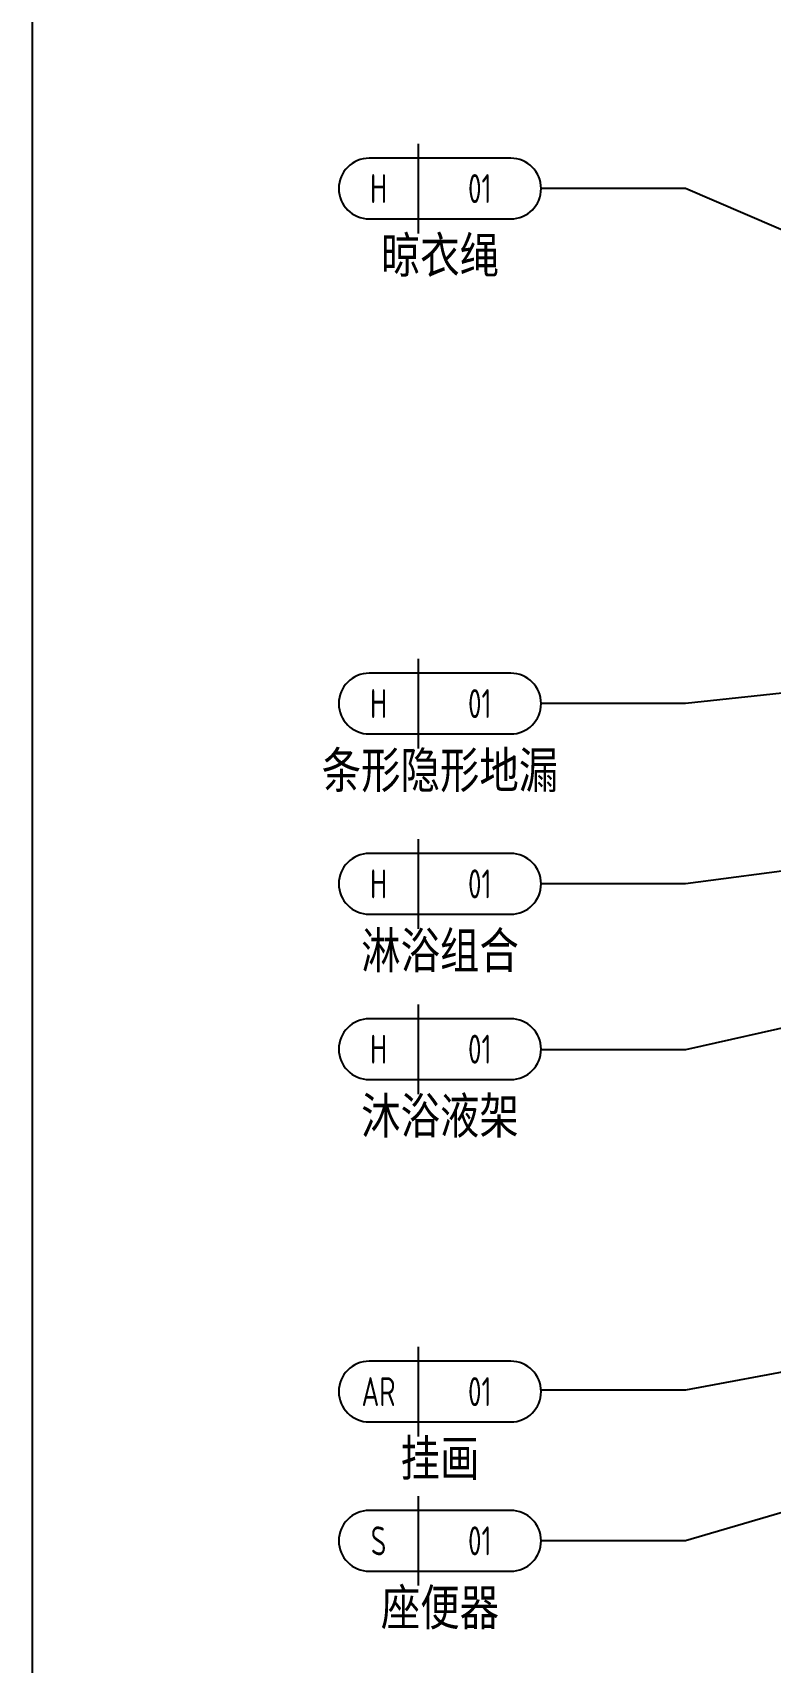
# Model space of a CAD drawing. Extents: x 220391 to 385981, y 332279 to 483868.
# Drawn here: x 220391 to 221923, y 455744 to 459126 of the extents above; entities that cross this region are included whole.
import ezdxf
from ezdxf.enums import TextEntityAlignment as Align

# ---------------------------------------------------------------- set-up
doc = ezdxf.new("R2010")
doc.units = 0
doc.header["$MEASUREMENT"] = 0
doc.layers.add('0-索引文字', color=50, linetype='Continuous')
doc.styles.add('DOM-romans.shx', font='dim.shx')
doc.styles.add('st', font='', dxfattribs={"width": 0.7})
doc.styles.get('st').set_extended_font_data('SimSun')
doc.dimstyles.new('DOM_DIM_1 80', dxfattribs={"dimscale": 60, "dimtxt": 1.5, "dimasz": 0.8, "dimexe": 2, "dimexo": 1.5, "dimgap": 0.6, "dimtad": 1, "dimdec": 0, "dimrnd": 5, "dimzin": 12, "dimdsep": 46, "dimtxsty": 'DOM-romans.shx', "dimblk": 'DOM_Dimension_Tick', "dimcen": 0.125, "dimclrd": 44, "dimclre": 44, "dimclrt": 50, "dimadec": 0, "dimazin": 0, "dimtfac": 1, "dimtdec": 0, "dimtix": 1, "dimtmove": 2, "dimatfit": 3, "dimldrblk": 'DOM_Leader_Arrow', "dimfxl": 0, "dimtvp": 1, "dimtolj": 1, "dimtzin": 0, "dimarcsym": 0})

# ---------------------------------------------------------------- blocks, each defined once
blk = doc.blocks.new('ehrhhh')
at = {"color": 0}
blk.add_lwpolyline([(292356.6, 474869.8), (315961.1, 474869.8), (315961.1, 466871.5), (292356.6, 466871.5)], close=True, dxfattribs=at)
blk = doc.blocks.new('DOM_Dimension_Tick')
at = {"color": 0, "linetype": 'ByBlock'}
for p, q in [((-1.091, 0), (0, 0)), ((0, 0), (1.091, 0))]:
    blk.add_line(p, q, dxfattribs=at)
at = {"color": 0, "linetype": 'Continuous', "const_width": 0.608}
blk.add_lwpolyline([(-0.61, -0.61), (0.61, 0.61)], dxfattribs=at)
blk = doc.blocks.new('DOM_Leader_Arrow')
at = {"color": 0, "linetype": 'ByBlock'}
blk.add_line((0, 0), (-1.5, 0), dxfattribs=at)
for points in [[(-1.288, 1.003), (-0.895, 1.278), (-0.36, 0), (0, 0)], [(-1.288, -1.003), (-0.895, -1.278), (-0.36, 0), (0, 0)]]:
    blk.add_solid(points, dxfattribs=at)
blk = doc.blocks.new('DOM-立面家具标注符号-002')
blk.add_line((0, 3.1), (0, -3.1))
at = {"color": 150}
blk.add_lwpolyline([(-3.4, 2.1, 1), (-3.4, -2.1), (6.4, -2.1, 1), (6.4, 2.1)], format="xyb", close=True, dxfattribs=at)
at = {"style": 'st', "width": 0.8, "flags": 4}
blk.add_attdef('ITEM6', text='', height=2.5, dxfattribs=at).set_placement((-6, 0), align=Align.MIDDLE_RIGHT)
blk.add_attdef('NUM3', text='', height=2.5, dxfattribs=at).set_placement((9, 0), align=Align.MIDDLE_LEFT)
at = {"style": 'DOM-romans.shx', "width": 0.8}
for tag, flags, p in [('NUM1', 12, (-2.75, 0)), ('NUM2', 4, (4.25, 0)), ('NUM4', 4, (1.5, -4.6)), ('NUM5', 4, (1.5, -7.6))]:
    blk.add_attdef(tag, text='', height=2, dxfattribs=dict(at, flags=flags)).set_placement(p, align=Align.MIDDLE)
at = {"style": 'st', "width": 0.8, "flags": 4}
blk.add_attdef('NUM7', text='', height=2.5, dxfattribs=at).set_placement((1.5, -10.85), align=Align.MIDDLE_CENTER)
blk = doc.blocks.new('A$Cd317c2f2')
at = {"layer": '0-索引文字'}
ref = blk.add_blockref('DOM-立面家具标注符号-002', (165, 0), dxfattribs=dict(at, xscale=30, yscale=30, zscale=30))
ref.add_attrib('NUM1', 'H', dxfattribs={"layer": '0', "height": 60, "style": 'DOM-romans.shx', "width": 0.8}).set_placement((82.5, 0), align=Align.MIDDLE)
ref.add_attrib('NUM2', '01', dxfattribs={"layer": '0', "height": 60, "style": 'DOM-romans.shx', "width": 0.8}).set_placement((292.5, 0), align=Align.MIDDLE)
ref.add_attrib('NUM7', '晾衣绳', dxfattribs={"layer": '0', "height": 75, "style": 'st', "width": 0.8}).set_placement((210, -138), align=Align.MIDDLE_CENTER)
blk = doc.blocks.new('DOM-立面家具标注符号')
blk.add_line((0, 3.1), (0, -3.1))
at = {"color": 150}
blk.add_lwpolyline([(-3.4, 2.1, 1), (-3.4, -2.1), (6.4, -2.1, 1), (6.4, 2.1)], format="xyb", close=True, dxfattribs=at)
at = {"style": 'st', "width": 0.8, "flags": 4}
blk.add_attdef('ITEM5', text='', height=2.5, dxfattribs=at).set_placement((-6, 0), align=Align.MIDDLE_RIGHT)
blk.add_attdef('NUM3', text='', height=2.5, dxfattribs=at).set_placement((9, 0), align=Align.MIDDLE_LEFT)
at = {"style": 'DOM-romans.shx', "width": 0.8}
for tag, flags, p in [('NUM1', 12, (-2.75, 0)), ('NUM2', 4, (4.25, 0)), ('NUM4', 4, (1.5, -4.6))]:
    blk.add_attdef(tag, text='', height=2, dxfattribs=dict(at, flags=flags)).set_placement(p, align=Align.MIDDLE)
at = {"style": 'st', "width": 0.8, "flags": 4}
blk.add_attdef('NUM6', text='', height=2.5, dxfattribs=at).set_placement((1.5, -8.35), align=Align.MIDDLE_CENTER)

msp = doc.modelspace()

# ---------------------------------------------------------------- block references
at = {"color": 4}
for name, p in [('ehrhhh', (-71965.3, -14996.6)), ('ehrhhh', (-71965.3, -14996.6)), ('A$Cd317c2f2', (221027, 458802))]:
    msp.add_blockref(name, p, dxfattribs=at)
at = {"layer": '0-索引文字'}
ref = msp.add_blockref('DOM-立面家具标注符号-002', (221192, 457733.4), dxfattribs=dict(at, xscale=30, yscale=30, zscale=30))
ref.add_attrib('NUM1', 'H', dxfattribs={"layer": '0', "height": 60, "style": 'DOM-romans.shx', "width": 0.8}).set_placement((221109.5, 457733.4), align=Align.MIDDLE)
ref.add_attrib('NUM2', '01', dxfattribs={"layer": '0', "height": 60, "style": 'DOM-romans.shx', "width": 0.8}).set_placement((221319.5, 457733.4), align=Align.MIDDLE)
ref.add_attrib('NUM7', '条形隐形地漏', dxfattribs={"layer": '0', "height": 75, "style": 'st', "width": 0.8}).set_placement((221237, 457595.4), align=Align.MIDDLE_CENTER)
ref = msp.add_blockref('DOM-立面家具标注符号-002', (221192, 457359.4), dxfattribs=dict(at, xscale=30, yscale=30, zscale=30))
ref.add_attrib('NUM1', 'H', dxfattribs={"layer": '0', "height": 60, "style": 'DOM-romans.shx', "width": 0.8}).set_placement((221109.5, 457359.4), align=Align.MIDDLE)
ref.add_attrib('NUM2', '01', dxfattribs={"layer": '0', "height": 60, "style": 'DOM-romans.shx', "width": 0.8}).set_placement((221319.5, 457359.4), align=Align.MIDDLE)
ref.add_attrib('NUM7', '淋浴组合', dxfattribs={"layer": '0', "height": 75, "style": 'st', "width": 0.8}).set_placement((221237, 457221.4), align=Align.MIDDLE_CENTER)
ref = msp.add_blockref('DOM-立面家具标注符号-002', (221192, 457016.4), dxfattribs=dict(at, xscale=30, yscale=30, zscale=30))
ref.add_attrib('NUM1', 'H', dxfattribs={"layer": '0', "height": 60, "style": 'DOM-romans.shx', "width": 0.8}).set_placement((221109.5, 457016.4), align=Align.MIDDLE)
ref.add_attrib('NUM2', '01', dxfattribs={"layer": '0', "height": 60, "style": 'DOM-romans.shx', "width": 0.8}).set_placement((221319.5, 457016.4), align=Align.MIDDLE)
ref.add_attrib('NUM7', '沐浴液架', dxfattribs={"layer": '0', "height": 75, "style": 'st', "width": 0.8}).set_placement((221237, 456878.4), align=Align.MIDDLE_CENTER)
ref = msp.add_blockref('DOM-立面家具标注符号', (221192, 456305.9), dxfattribs=dict(at, xscale=30, yscale=30, zscale=30))
ref.add_attrib('NUM1', 'AR', dxfattribs={"layer": '0', "height": 60, "style": 'DOM-romans.shx', "width": 0.8}).set_placement((221109.5, 456305.9), align=Align.MIDDLE)
ref.add_attrib('NUM2', '01', dxfattribs={"layer": '0', "height": 60, "style": 'DOM-romans.shx', "width": 0.8}).set_placement((221319.5, 456305.9), align=Align.MIDDLE)
ref.add_attrib('NUM6', '挂画', dxfattribs={"layer": '0', "height": 75, "style": 'st', "width": 0.8}).set_placement((221237, 456167.9), align=Align.MIDDLE_CENTER)
ref = msp.add_blockref('DOM-立面家具标注符号-002', (221192, 455996.3), dxfattribs=dict(at, xscale=30, yscale=30, zscale=30))
ref.add_attrib('NUM1', 'S', dxfattribs={"layer": '0', "height": 60, "style": 'DOM-romans.shx', "width": 0.8}).set_placement((221109.5, 455996.3), align=Align.MIDDLE)
ref.add_attrib('NUM2', '01', dxfattribs={"layer": '0', "height": 60, "style": 'DOM-romans.shx', "width": 0.8}).set_placement((221319.5, 455996.3), align=Align.MIDDLE)
ref.add_attrib('NUM7', '座便器', dxfattribs={"layer": '0', "height": 75, "style": 'st', "width": 0.8}).set_placement((221237, 455858.3), align=Align.MIDDLE_CENTER)

# ---------------------------------------------------------------- leaders
at = {"color": 4}
for points in [[(223581.5, 458010.4), (221747, 458802), (221447, 458802)], [(223394.2, 457912.6), (221747, 457733.4), (221447, 457733.4)], [(223630.7, 457607.6), (221747, 457359.3), (221447, 457359.3)], [(223361.9, 457378.3), (221747, 457015.1), (221447, 457015.1)], [(223361.4, 456609), (221747, 456309), (221447, 456309)], [(223601.4, 456542.7), (221747, 455996.3), (221447, 455996.3)], [(223903.5, 456222.6), (221747, 455203.6), (221447, 455203.6)], [(223943.4, 456194.2), (221747, 454909.2), (221447, 454909.2)], [(223401.4, 456177.9), (221747, 455582.9), (221447, 455582.9)], [(223953.3, 456141.6), (221747, 454574.9), (221447, 454574.9)]]:
    msp.add_leader(points, dimstyle='DOM_DIM_1 80', override={"dimgap": 0.6, "dimtad": 0}, dxfattribs=at)

doc.saveas('drawing.dxf')
